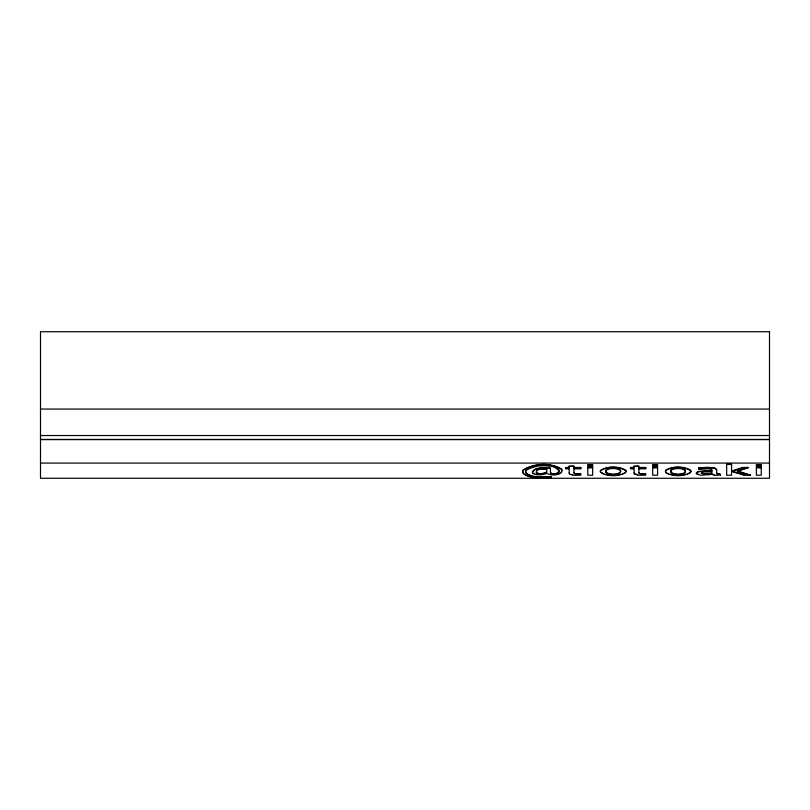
<?xml version="1.0" encoding="UTF-8"?>
<svg xmlns="http://www.w3.org/2000/svg" width="810" height="810" viewBox="0 0 810 810"><rect width="100%" height="100%" fill="white"/><g stroke="black" fill="none" stroke-linecap="round" stroke-linejoin="round"><path stroke-width="1.21" d="M532.352 471.876C535.693 466.074 544.887 468.423 550.425 467.917L550.446 472.433L551.134 473.739L554.982 474.032L557.796 473.334L559.153 471.076C552.805 462.378 533.922 465.061 525.812 470.59L525.487 471.795M626.039 471.136L625.168 472.757L622.566 473.982M600.331 471.521L600.544 470.306C607.52 465.871 618.83 465.892 625.816 470.296L625.816 472.362C618.85 476.796 607.51 476.806 600.544 472.362L600.331 471.147M525.812 470.215L525.791 472.989C532.555 478.852 542.872 476.958 551.195 476.989M562.059 470.357L561.472 472.108L558.404 473.901M536.179 472.149L536.655 470.752L539.136 469.415L546.75 469.081M606.012 469.901L606.012 472.402C610.173 474.812 616.187 474.761 620.359 472.392M600.544 470.681C607.52 466.246 618.83 466.256 625.816 470.671M522.946 470.448C533.608 463.411 550.881 462.611 561.755 469.537M711.777 471.643L703.637 472.048L701.156 473.141L705.419 474.296L711.777 473.556L711.777 471.268L706.502 471.359M538.073 469.385L536.655 470.387L536.422 472.949C539.45 474.943 543.682 473.83 546.75 472.372L546.75 468.717L539.136 469.041M526.814 469.111L530.803 467.228L535.754 466.155M546.75 471.997C543.682 473.465 539.45 474.579 536.422 472.574M687.477 473.982L690.09 472.757L690.738 470.296C683.751 465.892 672.442 465.871 665.466 470.306L666.103 472.736L668.696 473.961M748.227 467.451L737.333 470.904L750.485 475.217L744.228 475.217L731.551 471.43L742.962 467.826L748.227 467.451L742.962 467.451L731.551 471.045L744.228 474.852M748.227 467.826L737.333 471.278L750.485 475.217M607.449 469.01L608.523 468.696M673.444 468.696L670.933 469.901L670.923 472.402C675.094 474.812 681.109 474.761 685.28 472.392L685.29 469.891M711.777 473.182L703.769 473.84L701.46 473.222L701.774 472.524M708.183 474.741L710.319 474.397M618.435 474.761L620.663 474.437M683.356 474.761L685.584 474.437M543.166 474.174L536.402 474.336M556.875 474.245L551.154 474.427M698.595 468.95L701.845 468.585M716.658 472.939L717.306 473.799L720.181 474.063L720.535 474.802L716.86 475.389A3.959 1.083 0 0 1 713.114 474.771L712.496 474.285L700.964 475.247L696.813 474.164L696.266 473.364L697.187 472.291L699.972 471.501L711.777 470.853L711.777 469.587M698.595 468.21L711.777 467.805L715.453 468.534L716.658 469.952M551.195 477.414L537.162 477.434M580.77 474.296L574.138 473.567L573.844 468.464M645.692 474.296L639.049 473.567L638.766 468.464M720.535 475.176L720.181 474.427L716.82 473.809L716.658 469.587L714.511 467.846L707.849 467.289L698.595 467.846L698.595 469.324L709.064 468.747L711.777 469.952M540.331 465.669L549.555 465.821M568.964 466.479L573.844 466.358M633.876 466.479L638.766 466.358M40.5 409.06L769.5 409.06M40.5 435.537L769.5 435.537M40.5 439.415L769.5 439.415M40.5 439.607L769.5 439.607M40.5 463.077L769.5 463.077M726.661 464.464L731.551 464.464M587.766 465.142L592.657 465.142M652.688 465.142L657.578 465.142M756.368 465.142L761.258 465.142M568.964 467.451L565.582 467.451L565.582 468.828L568.964 468.828M573.844 467.451L580.891 467.451L580.891 468.828L573.844 468.828M633.876 467.451L630.504 467.451L630.504 468.828L633.876 468.828M638.766 467.451L645.813 467.451L645.813 468.828L638.766 468.828M565.582 467.826L568.964 467.826L568.964 466.115L573.844 465.983L573.844 467.826L580.891 467.826M587.766 467.826L592.657 467.826M630.504 467.826L633.876 467.826L633.876 466.115L638.766 465.983L638.766 467.826L645.813 467.826M652.688 467.826L657.578 467.826M756.368 467.826L761.258 467.826M711.777 470.478L698.352 471.491L696.266 472.989L698.473 474.447M747.984 474.852L750.485 474.852M550.425 468.291C544.887 468.798 535.693 466.449 532.352 472.24L532.818 473.334L536.402 474.711L541.212 474.802L547.044 473.506C551.397 475.602 557.624 475.652 561.472 472.473L561.755 469.162C550.881 462.247 533.608 463.047 522.946 470.073L522.916 473.172C530.51 479.601 541.89 477.789 551.195 477.789L551.195 476.614C542.872 476.584 532.555 478.487 525.791 472.615M550.425 471.42L550.618 472.868L552.116 473.627L556.085 473.526L558.819 472.017L558.91 469.547L555.265 466.904M531.492 476.746L533.901 477.1M670.569 474.427L672.725 474.751M605.647 474.427L607.804 474.751M637.622 474.721L634.402 473.728L633.876 472.807M571.04 474.437L572.71 474.721M528.353 475.996L530.439 476.493M682.769 468.696L683.853 469.01M617.858 468.696L618.931 469.01M525.812 475.075L527.502 475.683M603.774 473.961L600.544 471.987M710.572 468.615L711.474 469.02M532.818 472.959L534.215 473.799M523.999 474.002L522.551 471.44M568.964 472.807L569.481 473.728M638.766 472.564L639.91 473.647L645.692 473.921L645.692 475.217L638.452 475.247L634.402 474.103L633.876 468.464M573.844 472.564L574.989 473.647L580.77 473.921L580.77 475.217L573.541 475.247L569.481 474.103L568.964 468.464M620.369 469.891L620.359 472.767C616.187 475.136 610.173 475.186 606.012 472.777L606.012 470.276C610.193 467.897 616.187 467.907 620.369 470.266L620.845 471.511M714.055 474.741A3.959 1.083 0 0 1 713.114 474.397M690.95 471.511L690.738 472.362C683.772 476.796 672.432 476.806 665.456 472.362L665.466 470.681C672.442 466.246 683.751 466.256 690.738 470.671L690.95 471.511M670.933 470.276L670.923 472.777C675.094 475.186 681.109 475.136 685.28 472.767L685.29 470.266C681.109 467.907 675.105 467.897 670.933 470.276M769.5 331.735L40.5 331.735L40.5 478.264L769.5 478.264L769.5 331.735M731.551 464.1L726.661 464.1L726.661 475.217L731.551 475.217L731.551 464.1M592.657 464.768L587.766 464.768L587.766 466.479L592.657 466.479L592.657 464.768M657.578 464.768L652.688 464.768L652.688 466.479L657.578 466.479L657.578 464.768M761.258 464.768L756.368 464.768L756.368 466.479L761.258 466.479L761.258 464.768M592.657 467.451L587.766 467.451L587.766 475.217L592.657 475.217L592.657 467.451M657.578 467.451L652.688 467.451L652.688 475.217L657.578 475.217L657.578 467.451M761.258 467.451L756.368 467.451L756.368 475.217L761.258 475.217L761.258 467.451"/></g></svg>
